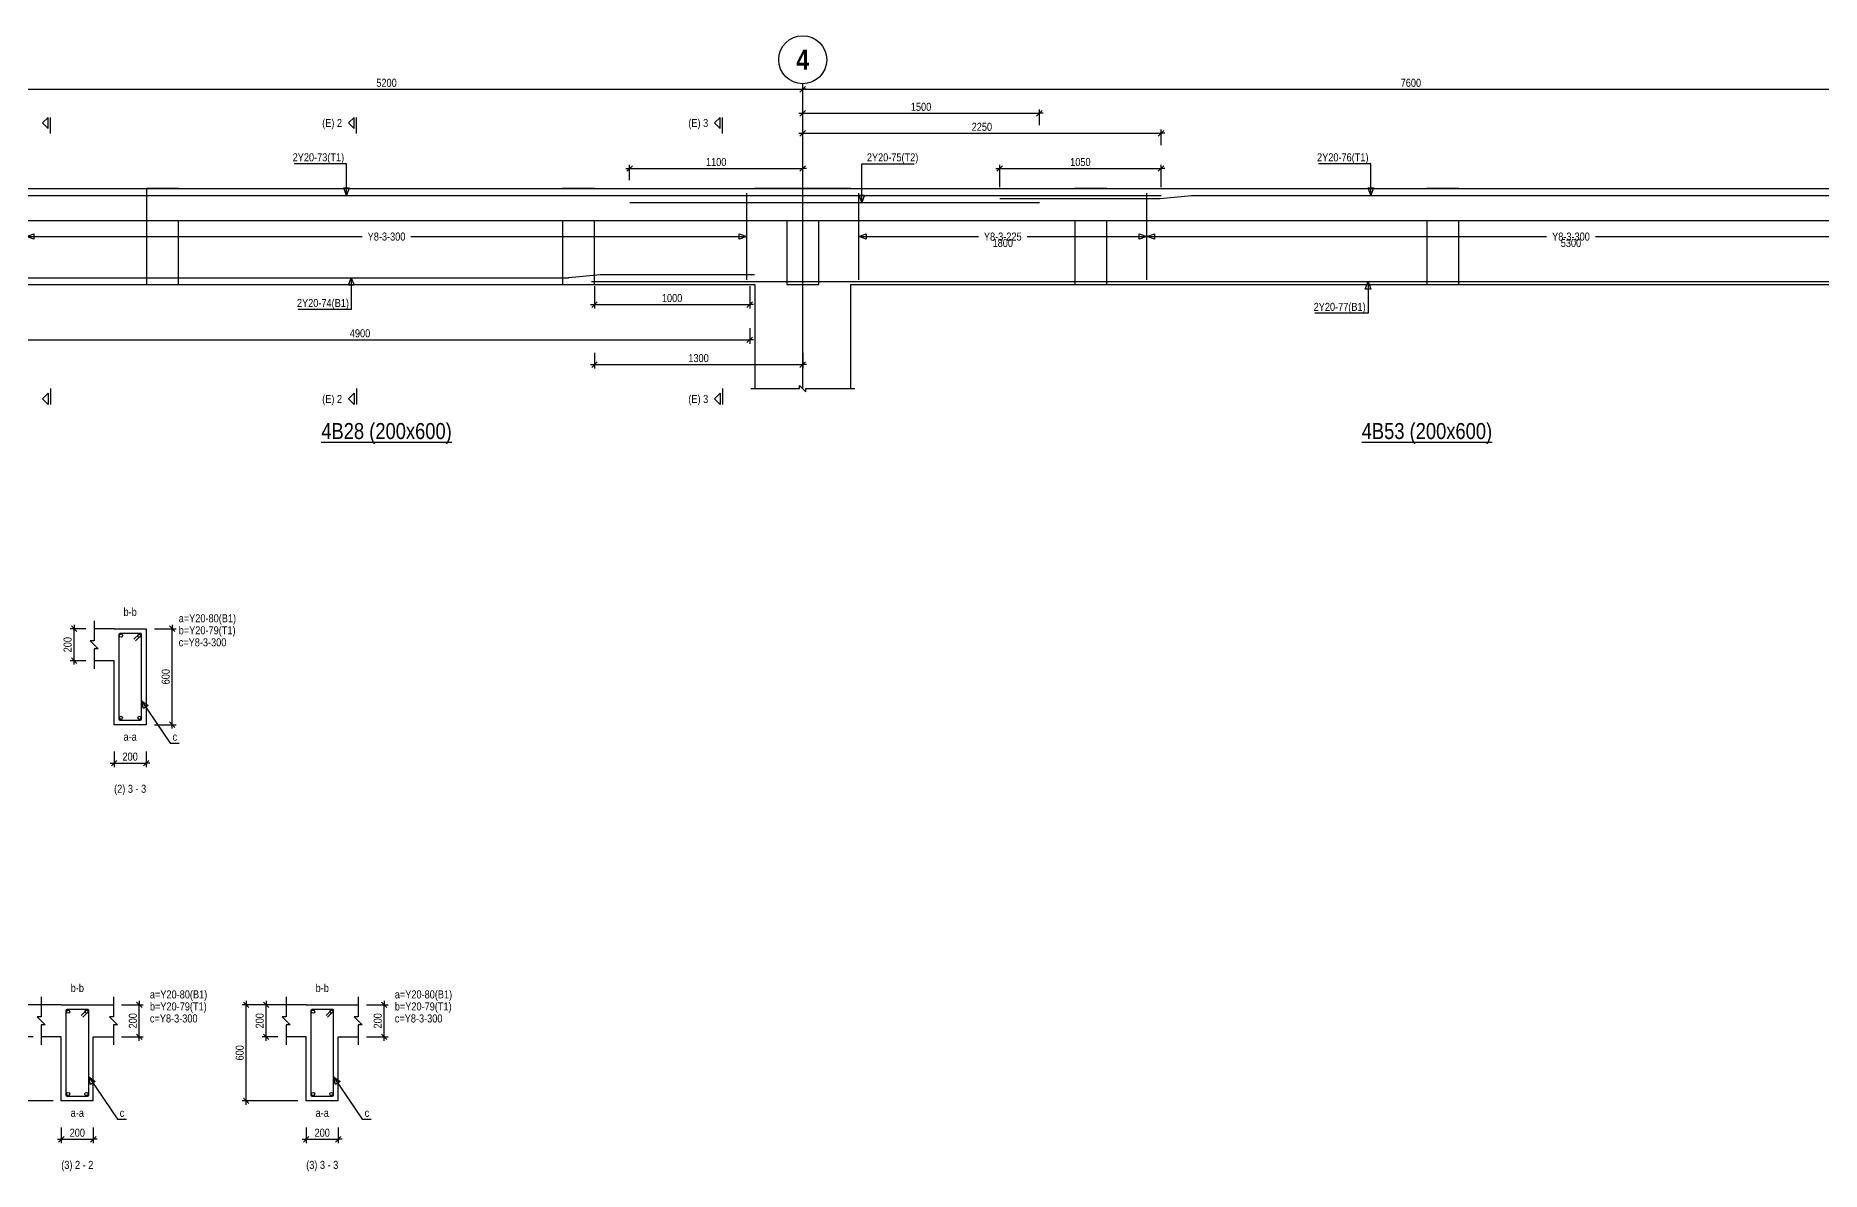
# Model space of a CAD drawing. Extents: x 0 to 206258, y -403073 to 0.
# Drawn here: x 51943 to 74255, y -318554 to -304364 of the extents above; entities that cross this region are included whole.
import ezdxf
from ezdxf.enums import TextEntityAlignment as Align
from ezdxf.lldxf.tags import DXFTag

# ---------------------------------------------------------------- set-up
doc = ezdxf.new("R2010")
doc.units = 0
doc.header["$LTSCALE"] = 1000
for name, color, linetype in [('Axis Circle(Dir 2)', 150, 'Continuous'), ('Axis Label(Dir 1)', 7, 'Continuous'), ('Axis Line(Dir 2)', 150, 'CENTER2'), ('Break Line', 5, 'Continuous'), ('Dimension Line', 5, 'Continuous'), ('Dimension Text', 5, 'Continuous'), ('Front Elevation Line', 40, 'Continuous'), ('Leader Line', 5, 'Continuous'), ('Link Line', 3, 'Continuous'), ('Rebar Label', 6, 'Continuous'), ('Rebar Line', 7, 'Continuous'), ('Section Label', 1, 'Continuous'), ('Section Line', 1, 'Continuous'), ('Top Rebar Label', 6, 'Continuous'), ('Top Rebar Line', 7, 'Continuous')]:
    doc.layers.add(name, color=color, linetype=linetype)
for name, color, linetype, true_color in [('Back Elevation Line', 191, 'HIDDEN2', 0xd4aaff), ('Beam Label(D)', 94, 'Continuous', 0x008100), ('Beam Line(D)', 112, 'Continuous', 0x00bd5e), ('Link Label', 94, 'Continuous', 0x008100)]:
    doc.layers.add(name, color=color, linetype=linetype, true_color=true_color)
doc.styles.add('Axis Label(Dir 1)', font='ARIALNB.TTF', dxfattribs={"height": 250})
doc.styles.add('Beam Label(D)', font='ARIALN.TTF', dxfattribs={"height": 200})
doc.styles.add('Dimension Text', font='ARIALN.TTF', dxfattribs={"height": 100})
doc.styles.add('Link Label', font='ARIALN.TTF', dxfattribs={"height": 100})
doc.styles.add('Rebar Label', font='ARIALN.TTF', dxfattribs={"height": 100})
doc.styles.add('Section Label', font='ARIALN.TTF', dxfattribs={"height": 100})
doc.styles.add('Top Rebar Label', font='ARIALN.TTF', dxfattribs={"height": 100})
tags = doc.linetypes.add('CENTER2', pattern=[1.125, 0.75, -0.125, 0.125, -0.125]).pattern_tags.tags
tags[10:11] = [DXFTag(74, 4), DXFTag(75, 0), DXFTag(340, '0'), DXFTag(46, 0.0), DXFTag(50, 0.0), DXFTag(44, 0.0), DXFTag(45, 0.0)]
tags[8:9] = [DXFTag(74, 4), DXFTag(75, 0), DXFTag(340, '0'), DXFTag(46, 0.0), DXFTag(50, 0.0), DXFTag(44, 0.0), DXFTag(45, 0.0)]
tags[6:7] = [DXFTag(74, 4), DXFTag(75, 0), DXFTag(340, '0'), DXFTag(46, 0.0), DXFTag(50, 0.0), DXFTag(44, 0.0), DXFTag(45, 0.0)]
tags[4:5] = [DXFTag(74, 4), DXFTag(75, 0), DXFTag(340, '0'), DXFTag(46, 0.0), DXFTag(50, 0.0), DXFTag(44, 0.0), DXFTag(45, 0.0)]
tags = doc.linetypes.add('HIDDEN2', pattern=[0.1875, 0.125, -0.0625]).pattern_tags.tags
tags[6:7] = [DXFTag(74, 4), DXFTag(75, 0), DXFTag(340, '0'), DXFTag(46, 0.0), DXFTag(50, 0.0), DXFTag(44, 0.0), DXFTag(45, 0.0)]
tags[4:5] = [DXFTag(74, 4), DXFTag(75, 0), DXFTag(340, '0'), DXFTag(46, 0.0), DXFTag(50, 0.0), DXFTag(44, 0.0), DXFTag(45, 0.0)]
doc.dimstyles.new('BEAM', dxfattribs={"dimtxt": 100, "dimasz": 30, "dimexe": 48.3, "dimexo": 103.5, "dimgap": 30, "dimtad": 1, "dimtoh": 1, "dimdec": 1, "dimlfac": 0.5, "dimdsep": 46, "dimtxsty": 'Dimension Text', "dimblk": 'PCDIM_TICK', "dimcen": 0.09, "dimclrd": 5, "dimclre": 5, "dimclrt": 5, "dimadec": 1, "dimazin": 0, "dimtp": 1, "dimtm": 1, "dimtfac": 1, "dimtdec": 4, "dimtofl": 0, "dimtmove": 0, "dimatfit": 3, "dimfxl": 1, "dimtolj": 1, "dimtzin": 0, "dimarcsym": 0})

# ---------------------------------------------------------------- blocks, each defined once
blk = doc.blocks.new('PCDIM_TICK')
at = {"layer": 'Dimension Line', "color": 0, "transparency": 33554687}
for p, q in [((1.15, 1.15), (-1.15, -1.15)), ((1.61, 0), (0, 0))]:
    blk.add_line(p, q, dxfattribs=at)
blk = doc.blocks.new('*U3784')
at = {"layer": 'Dimension Line', "color": 5, "true_color": 0x0000ff, "transparency": 16777216}
for p, q in [((58925, -307492), (58925, -307773)), ((60865, -307492), (60865, -307773)), ((58925, -307724), (60865, -307724))]:
    blk.add_line(p, q, dxfattribs=at)
at = {"layer": 'Dimension Line', "color": 5, "true_color": 0x0000ff, "transparency": 16777216, "xscale": 30, "yscale": 30, "rotation": 180.0000000000004}
blk.add_blockref('PCDIM_TICK', (58925, -307724), dxfattribs=at)
at = {"layer": 'Dimension Line', "color": 5, "true_color": 0x0000ff, "transparency": 16777216, "xscale": 30, "yscale": 30}
blk.add_blockref('PCDIM_TICK', (60865, -307724), dxfattribs=at)
at = {"layer": 'Dimension Line', "color": 5, "true_color": 0x0000ff, "transparency": 16777216, "insert": (59895, -307694), "char_height": 100, "width": 238.4, "attachment_point": 8, "style": 'Dimension Text'}
blk.add_mtext('1000', dxfattribs=at)
blk = doc.blocks.new('*U3785')
at = {"layer": 'Dimension Line', "color": 5, "true_color": 0x0000ff, "transparency": 16777216}
for p, q in [((51127, -308018), (51127, -308213)), ((60865, -308018), (60865, -308213)), ((51127, -308164), (60865, -308164))]:
    blk.add_line(p, q, dxfattribs=at)
at = {"layer": 'Dimension Line', "color": 5, "true_color": 0x0000ff, "transparency": 16777216, "xscale": 30, "yscale": 30, "rotation": 180.0000000000004}
blk.add_blockref('PCDIM_TICK', (51127, -308164), dxfattribs=at)
at = {"layer": 'Dimension Line', "color": 5, "true_color": 0x0000ff, "transparency": 16777216, "xscale": 30, "yscale": 30}
blk.add_blockref('PCDIM_TICK', (60865, -308164), dxfattribs=at)
at = {"layer": 'Dimension Line', "color": 5, "true_color": 0x0000ff, "transparency": 16777216, "insert": (55996, -308134), "char_height": 100, "width": 249.2, "attachment_point": 8, "style": 'Dimension Text'}
blk.add_mtext('4900', dxfattribs=at)
blk = doc.blocks.new('*U3786')
at = {"layer": 'Dimension Line', "color": 5, "true_color": 0x0000ff, "transparency": 16777216}
for p, q in [((59365, -306171), (59365, -305976)), ((59365, -306024), (61527, -306024)), ((61527, -306171), (61527, -305976))]:
    blk.add_line(p, q, dxfattribs=at)
at = {"layer": 'Dimension Line', "color": 5, "true_color": 0x0000ff, "transparency": 16777216, "xscale": 30, "yscale": 30, "rotation": 180.0000000000004}
blk.add_blockref('PCDIM_TICK', (59365, -306024), dxfattribs=at)
at = {"layer": 'Dimension Line', "color": 5, "true_color": 0x0000ff, "transparency": 16777216, "xscale": 30, "yscale": 30}
blk.add_blockref('PCDIM_TICK', (61527, -306024), dxfattribs=at)
at = {"layer": 'Dimension Line', "color": 5, "true_color": 0x0000ff, "transparency": 16777216, "insert": (60446, -305994), "char_height": 100, "width": 238.4, "attachment_point": 8, "style": 'Dimension Text'}
blk.add_mtext('1100', dxfattribs=at)
blk = doc.blocks.new('*U3787')
at = {"layer": 'Dimension Line', "color": 5, "true_color": 0x0000ff, "transparency": 16777216}
for p, q in [((58925, -308328), (58925, -308523)), ((61527, -308328), (61527, -308523)), ((58925, -308474), (61527, -308474))]:
    blk.add_line(p, q, dxfattribs=at)
at = {"layer": 'Dimension Line', "color": 5, "true_color": 0x0000ff, "transparency": 16777216, "xscale": 30, "yscale": 30, "rotation": 180.0000000000004}
blk.add_blockref('PCDIM_TICK', (58925, -308474), dxfattribs=at)
at = {"layer": 'Dimension Line', "color": 5, "true_color": 0x0000ff, "transparency": 16777216, "xscale": 30, "yscale": 30}
blk.add_blockref('PCDIM_TICK', (61527, -308474), dxfattribs=at)
at = {"layer": 'Dimension Line', "color": 5, "true_color": 0x0000ff, "transparency": 16777216, "insert": (60226, -308444), "char_height": 100, "width": 238.4, "attachment_point": 8, "style": 'Dimension Text'}
blk.add_mtext('1300', dxfattribs=at)
blk = doc.blocks.new('*U3790')
at = {"layer": 'Dimension Line', "color": 5, "true_color": 0x0000ff, "transparency": 16777216}
for p, q in [((51127, -305181), (51127, -304986)), ((61527, -305181), (61527, -304986)), ((51127, -305034), (61527, -305034))]:
    blk.add_line(p, q, dxfattribs=at)
at = {"layer": 'Dimension Line', "color": 5, "true_color": 0x0000ff, "transparency": 16777216, "xscale": 30, "yscale": 30, "rotation": 180.0000000000004}
blk.add_blockref('PCDIM_TICK', (51127, -305034), dxfattribs=at)
at = {"layer": 'Dimension Line', "color": 5, "true_color": 0x0000ff, "transparency": 16777216, "xscale": 30, "yscale": 30}
blk.add_blockref('PCDIM_TICK', (61527, -305034), dxfattribs=at)
at = {"layer": 'Dimension Line', "color": 5, "true_color": 0x0000ff, "transparency": 16777216, "insert": (56327, -305004), "char_height": 100, "width": 245.98, "attachment_point": 8, "style": 'Dimension Text'}
blk.add_mtext('5200', dxfattribs=at)
blk = doc.blocks.new('*U3802')
at = {"layer": 'Dimension Line', "color": 5, "true_color": 0x0000ff, "transparency": 16777216}
for p, q in [((63989, -306257), (63989, -305976)), ((63989, -306024), (66005, -306024)), ((66005, -306257), (66005, -305976))]:
    blk.add_line(p, q, dxfattribs=at)
at = {"layer": 'Dimension Line', "color": 5, "true_color": 0x0000ff, "transparency": 16777216, "xscale": 30, "yscale": 30, "rotation": 180.0000000000004}
blk.add_blockref('PCDIM_TICK', (63989, -306024), dxfattribs=at)
at = {"layer": 'Dimension Line', "color": 5, "true_color": 0x0000ff, "transparency": 16777216, "xscale": 30, "yscale": 30}
blk.add_blockref('PCDIM_TICK', (66005, -306024), dxfattribs=at)
at = {"layer": 'Dimension Line', "color": 5, "true_color": 0x0000ff, "transparency": 16777216, "insert": (64997, -305994), "char_height": 100, "width": 238.4, "attachment_point": 8, "style": 'Dimension Text'}
blk.add_mtext('1050', dxfattribs=at)
blk = doc.blocks.new('*U3803')
at = {"layer": 'Dimension Line', "color": 5, "true_color": 0x0000ff, "transparency": 16777216}
for p, q in [((61527, -305731), (61527, -305536)), ((61527, -305584), (66005, -305584)), ((66005, -305731), (66005, -305536))]:
    blk.add_line(p, q, dxfattribs=at)
at = {"layer": 'Dimension Line', "color": 5, "true_color": 0x0000ff, "transparency": 16777216, "xscale": 30, "yscale": 30, "rotation": 180.0000000000004}
blk.add_blockref('PCDIM_TICK', (61527, -305584), dxfattribs=at)
at = {"layer": 'Dimension Line', "color": 5, "true_color": 0x0000ff, "transparency": 16777216, "xscale": 30, "yscale": 30}
blk.add_blockref('PCDIM_TICK', (66005, -305584), dxfattribs=at)
at = {"layer": 'Dimension Line', "color": 5, "true_color": 0x0000ff, "transparency": 16777216, "insert": (63766, -305554), "char_height": 100, "width": 247.25, "attachment_point": 8, "style": 'Dimension Text'}
blk.add_mtext('2250', dxfattribs=at)
blk = doc.blocks.new('*U3804')
at = {"layer": 'Dimension Line', "color": 5, "true_color": 0x0000ff, "transparency": 16777216}
for p, q in [((61527, -305481), (61527, -305286)), ((61527, -305334), (64485, -305334)), ((64485, -305481), (64485, -305286))]:
    blk.add_line(p, q, dxfattribs=at)
at = {"layer": 'Dimension Line', "color": 5, "true_color": 0x0000ff, "transparency": 16777216, "xscale": 30, "yscale": 30, "rotation": 180.0000000000004}
blk.add_blockref('PCDIM_TICK', (61527, -305334), dxfattribs=at)
at = {"layer": 'Dimension Line', "color": 5, "true_color": 0x0000ff, "transparency": 16777216, "xscale": 30, "yscale": 30}
blk.add_blockref('PCDIM_TICK', (64485, -305334), dxfattribs=at)
at = {"layer": 'Dimension Line', "color": 5, "true_color": 0x0000ff, "transparency": 16777216, "insert": (63006, -305304), "char_height": 100, "width": 238.4, "attachment_point": 8, "style": 'Dimension Text'}
blk.add_mtext('1500', dxfattribs=at)
blk = doc.blocks.new('*U3807')
at = {"layer": 'Dimension Line', "color": 5, "true_color": 0x0000ff, "transparency": 16777216}
for p, q in [((61527, -305181), (61527, -304986)), ((76727, -305181), (76727, -304986)), ((61527, -305034), (76727, -305034))]:
    blk.add_line(p, q, dxfattribs=at)
at = {"layer": 'Dimension Line', "color": 5, "true_color": 0x0000ff, "transparency": 16777216, "xscale": 30, "yscale": 30, "rotation": 180.0000000000004}
blk.add_blockref('PCDIM_TICK', (61527, -305034), dxfattribs=at)
at = {"layer": 'Dimension Line', "color": 5, "true_color": 0x0000ff, "transparency": 16777216, "xscale": 30, "yscale": 30}
blk.add_blockref('PCDIM_TICK', (76727, -305034), dxfattribs=at)
at = {"layer": 'Dimension Line', "color": 5, "true_color": 0x0000ff, "transparency": 16777216, "insert": (69127, -305004), "char_height": 100, "width": 245.31, "attachment_point": 8, "style": 'Dimension Text'}
blk.add_mtext('7600', dxfattribs=at)
blk = doc.blocks.new('*U3853')
at = {"layer": 'Dimension Line', "color": 5, "true_color": 0x0000ff, "transparency": 16777216}
for p, q in [((53427, -311774), (53697, -311774)), ((53648, -312974), (53648, -311774)), ((53427, -312974), (53697, -312974))]:
    blk.add_line(p, q, dxfattribs=at)
at = {"layer": 'Dimension Line', "color": 5, "true_color": 0x0000ff, "transparency": 16777216, "xscale": 30, "yscale": 30}
for p, rotation in [((53648, -311774), 89.99999999999447), ((53648, -312974), 269.9999999999834)]:
    blk.add_blockref('PCDIM_TICK', p, dxfattribs=dict(at, rotation=rotation))
at = {"layer": 'Dimension Line', "color": 5, "true_color": 0x0000ff, "transparency": 16777216, "insert": (53618, -312374), "char_height": 100, "width": 181.97, "attachment_point": 8, "rotation": 90, "style": 'Dimension Text'}
blk.add_mtext('600', dxfattribs=at)
blk = doc.blocks.new('*U3854')
at = {"layer": 'Dimension Line', "color": 5, "true_color": 0x0000ff, "transparency": 16777216}
for p, q in [((52570, -311774), (52375, -311774)), ((52423, -312174), (52423, -311774)), ((52570, -312174), (52375, -312174))]:
    blk.add_line(p, q, dxfattribs=at)
at = {"layer": 'Dimension Line', "color": 5, "true_color": 0x0000ff, "transparency": 16777216, "xscale": 30, "yscale": 30}
for p, rotation in [((52423, -311774), 89.99999999999447), ((52423, -312174), 269.9999999999834)]:
    blk.add_blockref('PCDIM_TICK', p, dxfattribs=dict(at, rotation=rotation))
at = {"layer": 'Dimension Line', "color": 5, "true_color": 0x0000ff, "transparency": 16777216, "insert": (52393, -311974), "char_height": 100, "width": 182.77, "attachment_point": 8, "rotation": 90, "style": 'Dimension Text'}
blk.add_mtext('200', dxfattribs=at)
blk = doc.blocks.new('*U3855')
at = {"layer": 'Dimension Line', "color": 5, "true_color": 0x0000ff, "transparency": 16777216}
for p, q in [((52923, -313308), (52923, -313503)), ((52923, -313454), (53323, -313454)), ((53323, -313308), (53323, -313503))]:
    blk.add_line(p, q, dxfattribs=at)
at = {"layer": 'Dimension Line', "color": 5, "true_color": 0x0000ff, "transparency": 16777216, "xscale": 30, "yscale": 30, "rotation": 180.0000000000004}
blk.add_blockref('PCDIM_TICK', (52923, -313454), dxfattribs=at)
at = {"layer": 'Dimension Line', "color": 5, "true_color": 0x0000ff, "transparency": 16777216, "xscale": 30, "yscale": 30}
blk.add_blockref('PCDIM_TICK', (53323, -313454), dxfattribs=at)
at = {"layer": 'Dimension Line', "color": 5, "true_color": 0x0000ff, "transparency": 16777216, "insert": (53123, -313424), "char_height": 100, "width": 182.77, "attachment_point": 8, "style": 'Dimension Text'}
blk.add_mtext('200', dxfattribs=at)
blk = doc.blocks.new('*U3893')
at = {"layer": 'Dimension Line', "color": 5, "true_color": 0x0000ff, "transparency": 16777216}
for p, q in [((53017, -316474), (53287, -316474)), ((53238, -316874), (53238, -316474)), ((53017, -316874), (53287, -316874))]:
    blk.add_line(p, q, dxfattribs=at)
at = {"layer": 'Dimension Line', "color": 5, "true_color": 0x0000ff, "transparency": 16777216, "xscale": 30, "yscale": 30}
for p, rotation in [((53238, -316474), 89.99999999999447), ((53238, -316874), 269.9999999999834)]:
    blk.add_blockref('PCDIM_TICK', p, dxfattribs=dict(at, rotation=rotation))
at = {"layer": 'Dimension Line', "color": 5, "true_color": 0x0000ff, "transparency": 16777216, "insert": (53208, -316674), "char_height": 100, "width": 182.77, "attachment_point": 8, "rotation": 90, "style": 'Dimension Text'}
blk.add_mtext('200', dxfattribs=at)
blk = doc.blocks.new('*U3894')
at = {"layer": 'Dimension Line', "color": 5, "true_color": 0x0000ff, "transparency": 16777216}
for p, q in [((51910, -316474), (51715, -316474)), ((51763, -316874), (51763, -316474)), ((51910, -316874), (51715, -316874))]:
    blk.add_line(p, q, dxfattribs=at)
at = {"layer": 'Dimension Line', "color": 5, "true_color": 0x0000ff, "transparency": 16777216, "xscale": 30, "yscale": 30}
for p, rotation in [((51763, -316474), 89.99999999999447), ((51763, -316874), 269.9999999999834)]:
    blk.add_blockref('PCDIM_TICK', p, dxfattribs=dict(at, rotation=rotation))
at = {"layer": 'Dimension Line', "color": 5, "true_color": 0x0000ff, "transparency": 16777216, "insert": (51733, -316674), "char_height": 100, "width": 182.77, "attachment_point": 8, "rotation": 90, "style": 'Dimension Text'}
blk.add_mtext('200', dxfattribs=at)
blk = doc.blocks.new('*U3895')
at = {"layer": 'Dimension Line', "color": 5, "true_color": 0x0000ff, "transparency": 16777216}
for p, q in [((52160, -316474), (51465, -316474)), ((51513, -317674), (51513, -316474)), ((52160, -317674), (51465, -317674))]:
    blk.add_line(p, q, dxfattribs=at)
at = {"layer": 'Dimension Line', "color": 5, "true_color": 0x0000ff, "transparency": 16777216, "xscale": 30, "yscale": 30}
for p, rotation in [((51513, -316474), 89.99999999999447), ((51513, -317674), 269.9999999999834)]:
    blk.add_blockref('PCDIM_TICK', p, dxfattribs=dict(at, rotation=rotation))
at = {"layer": 'Dimension Line', "color": 5, "true_color": 0x0000ff, "transparency": 16777216, "insert": (51483, -317074), "char_height": 100, "width": 181.97, "attachment_point": 8, "rotation": 90, "style": 'Dimension Text'}
blk.add_mtext('600', dxfattribs=at)
blk = doc.blocks.new('*U3896')
at = {"layer": 'Dimension Line', "color": 5, "true_color": 0x0000ff, "transparency": 16777216}
for p, q in [((52263, -318008), (52263, -318203)), ((52263, -318154), (52663, -318154)), ((52663, -318008), (52663, -318203))]:
    blk.add_line(p, q, dxfattribs=at)
at = {"layer": 'Dimension Line', "color": 5, "true_color": 0x0000ff, "transparency": 16777216, "xscale": 30, "yscale": 30, "rotation": 180.0000000000004}
blk.add_blockref('PCDIM_TICK', (52263, -318154), dxfattribs=at)
at = {"layer": 'Dimension Line', "color": 5, "true_color": 0x0000ff, "transparency": 16777216, "xscale": 30, "yscale": 30}
blk.add_blockref('PCDIM_TICK', (52663, -318154), dxfattribs=at)
at = {"layer": 'Dimension Line', "color": 5, "true_color": 0x0000ff, "transparency": 16777216, "insert": (52463, -318124), "char_height": 100, "width": 182.77, "attachment_point": 8, "style": 'Dimension Text'}
blk.add_mtext('200', dxfattribs=at)
blk = doc.blocks.new('*U3897')
at = {"layer": 'Dimension Line', "color": 5, "true_color": 0x0000ff, "transparency": 16777216}
for p, q in [((56077, -316474), (56347, -316474)), ((56298, -316874), (56298, -316474)), ((56077, -316874), (56347, -316874))]:
    blk.add_line(p, q, dxfattribs=at)
at = {"layer": 'Dimension Line', "color": 5, "true_color": 0x0000ff, "transparency": 16777216, "xscale": 30, "yscale": 30}
for p, rotation in [((56298, -316474), 89.99999999999447), ((56298, -316874), 269.9999999999834)]:
    blk.add_blockref('PCDIM_TICK', p, dxfattribs=dict(at, rotation=rotation))
at = {"layer": 'Dimension Line', "color": 5, "true_color": 0x0000ff, "transparency": 16777216, "insert": (56268, -316674), "char_height": 100, "width": 182.77, "attachment_point": 8, "rotation": 90, "style": 'Dimension Text'}
blk.add_mtext('200', dxfattribs=at)
blk = doc.blocks.new('*U3898')
at = {"layer": 'Dimension Line', "color": 5, "true_color": 0x0000ff, "transparency": 16777216}
for p, q in [((54970, -316474), (54775, -316474)), ((54823, -316874), (54823, -316474)), ((54970, -316874), (54775, -316874))]:
    blk.add_line(p, q, dxfattribs=at)
at = {"layer": 'Dimension Line', "color": 5, "true_color": 0x0000ff, "transparency": 16777216, "xscale": 30, "yscale": 30}
for p, rotation in [((54823, -316474), 89.99999999999447), ((54823, -316874), 269.9999999999834)]:
    blk.add_blockref('PCDIM_TICK', p, dxfattribs=dict(at, rotation=rotation))
at = {"layer": 'Dimension Line', "color": 5, "true_color": 0x0000ff, "transparency": 16777216, "insert": (54793, -316674), "char_height": 100, "width": 182.77, "attachment_point": 8, "rotation": 90, "style": 'Dimension Text'}
blk.add_mtext('200', dxfattribs=at)
blk = doc.blocks.new('*U3899')
at = {"layer": 'Dimension Line', "color": 5, "true_color": 0x0000ff, "transparency": 16777216}
for p, q in [((55220, -316474), (54525, -316474)), ((54573, -317674), (54573, -316474)), ((55220, -317674), (54525, -317674))]:
    blk.add_line(p, q, dxfattribs=at)
at = {"layer": 'Dimension Line', "color": 5, "true_color": 0x0000ff, "transparency": 16777216, "xscale": 30, "yscale": 30}
for p, rotation in [((54573, -316474), 89.99999999999447), ((54573, -317674), 269.9999999999834)]:
    blk.add_blockref('PCDIM_TICK', p, dxfattribs=dict(at, rotation=rotation))
at = {"layer": 'Dimension Line', "color": 5, "true_color": 0x0000ff, "transparency": 16777216, "insert": (54543, -317074), "char_height": 100, "width": 181.97, "attachment_point": 8, "rotation": 90, "style": 'Dimension Text'}
blk.add_mtext('600', dxfattribs=at)
blk = doc.blocks.new('*U3900')
at = {"layer": 'Dimension Line', "color": 5, "true_color": 0x0000ff, "transparency": 16777216}
for p, q in [((55323, -318008), (55323, -318203)), ((55323, -318154), (55723, -318154)), ((55723, -318008), (55723, -318203))]:
    blk.add_line(p, q, dxfattribs=at)
at = {"layer": 'Dimension Line', "color": 5, "true_color": 0x0000ff, "transparency": 16777216, "xscale": 30, "yscale": 30, "rotation": 180.0000000000004}
blk.add_blockref('PCDIM_TICK', (55323, -318154), dxfattribs=at)
at = {"layer": 'Dimension Line', "color": 5, "true_color": 0x0000ff, "transparency": 16777216, "xscale": 30, "yscale": 30}
blk.add_blockref('PCDIM_TICK', (55723, -318154), dxfattribs=at)
at = {"layer": 'Dimension Line', "color": 5, "true_color": 0x0000ff, "transparency": 16777216, "insert": (55523, -318124), "char_height": 100, "width": 182.77, "attachment_point": 8, "style": 'Dimension Text'}
blk.add_mtext('200', dxfattribs=at)

msp = doc.modelspace()

# ---------------------------------------------------------------- linework, layer by layer
at = {"layer": 'Axis Circle(Dir 2)', "transparency": 33554687}
msp.add_circle((61527.055, -304664.284), 300, dxfattribs=at)
at = {"layer": 'Axis Line(Dir 2)', "transparency": 33554687}
msp.add_lwpolyline([(61527.055, -308774.284), (61527.055, -304964.284)], dxfattribs=at)
at = {"layer": 'Back Elevation Line', "transparency": 33554687}
for points in [[(53727.055, -306274.284), (53327.055, -306274.284)], [(53327.055, -306274.284), (53327.055, -307474.284)], [(53727.055, -306274.284), (58527.055, -306274.284)], [(58927.055, -306274.284), (58527.055, -306274.284)], [(58927.055, -306274.284), (64927.055, -306274.284)], [(65327.055, -306274.284), (64927.055, -306274.284)], [(65327.055, -306274.284), (76527.055, -306274.284)], [(53727.055, -307474.284), (53727.055, -306674.284)], [(53727.055, -306674.284), (58527.055, -306674.284)], [(58527.055, -306674.284), (58527.055, -307474.284)], [(58927.055, -307474.284), (58927.055, -306674.284)], [(58927.055, -306674.284), (64927.055, -306674.284)], [(64927.055, -306674.284), (64927.055, -307474.284)], [(65327.055, -307474.284), (65327.055, -306674.284)], [(65327.055, -306674.284), (76527.055, -306674.284)], [(53327.055, -307474.284), (53727.055, -307474.284)], [(58527.055, -307474.284), (58927.055, -307474.284)], [(64927.055, -307474.284), (65327.055, -307474.284)]]:
    msp.add_lwpolyline(points, dxfattribs=at)
at = {"layer": 'Beam Line(D)', "transparency": 33554687}
for points in [[(51727.055, -306274.284), (60927.055, -306274.284)], [(62127.055, -306274.284), (60927.055, -306274.284)], [(62127.055, -306274.284), (76527.055, -306274.284)], [(51727.055, -307474.284), (60927.055, -307474.284)], [(60927.055, -307474.284), (60927.055, -308774.284)], [(62127.055, -308774.284), (62127.055, -307474.284)], [(62127.055, -307474.284), (76527.055, -307474.284)], [(52923.442, -311774.284), (53323.442, -311774.284), (53323.442, -312974.284), (52923.442, -312974.284), (52923.442, -312174.284), (52673.442, -312174.284)], [(52923.442, -311774.284), (52673.442, -311774.284)], [(52923.442, -311774.284), (52923.442, -311774.284)], [(52263.203, -316474.284), (52013.203, -316474.284)], [(52263.203, -316474.284), (52663.203, -316474.284)], [(52263.203, -316474.284), (52263.203, -316474.284)], [(52663.203, -316474.284), (52663.203, -316474.284)], [(52663.203, -316474.284), (52913.203, -316474.284)], [(55323.442, -316474.284), (55073.442, -316474.284)], [(55323.442, -316474.284), (55723.442, -316474.284)], [(55323.442, -316474.284), (55323.442, -316474.284)], [(55723.442, -316474.284), (55723.442, -316474.284)], [(55723.442, -316474.284), (55973.442, -316474.284)], [(52663.203, -317674.284), (52263.203, -317674.284), (52263.203, -316874.284), (52013.203, -316874.284)], [(52663.203, -317674.284), (52663.203, -316874.284), (52913.203, -316874.284)], [(55723.442, -317674.284), (55323.442, -317674.284), (55323.442, -316874.284), (55073.442, -316874.284)], [(55723.442, -317674.284), (55723.442, -316874.284), (55973.442, -316874.284)]]:
    msp.add_lwpolyline(points, dxfattribs=at)
at = {"layer": 'Break Line', "transparency": 33554687}
for points in [[(60877.055, -308774.284), (61487.055, -308774.284), (61487.055, -308734.284), (61567.055, -308814.284), (61567.055, -308774.284), (62177.055, -308774.284)], [(52673.442, -311674.284), (52673.442, -311924.284), (52623.442, -311924.284), (52723.442, -312024.284), (52673.442, -312024.284), (52673.442, -312274.284)], [(52013.203, -316374.284), (52013.203, -316624.284), (51963.203, -316624.284), (52063.203, -316724.284), (52013.203, -316724.284), (52013.203, -316974.284)], [(52913.203, -316374.284), (52913.203, -316624.284), (52863.203, -316624.284), (52963.203, -316724.284), (52913.203, -316724.284), (52913.203, -316974.284)], [(55073.442, -316374.284), (55073.442, -316624.284), (55023.442, -316624.284), (55123.442, -316724.284), (55073.442, -316724.284), (55073.442, -316974.284)], [(55973.442, -316374.284), (55973.442, -316624.284), (55923.442, -316624.284), (56023.442, -316724.284), (55973.442, -316724.284), (55973.442, -316974.284)]]:
    msp.add_lwpolyline(points, dxfattribs=at)
at = {"layer": 'Front Elevation Line', "transparency": 33554687}
for points in [[(51327.055, -306274.284), (61327.055, -306274.284)], [(61727.055, -306274.284), (61327.055, -306274.284)], [(61727.055, -306274.284), (69327.055, -306274.284)], [(69727.055, -306274.284), (69327.055, -306274.284)], [(69727.055, -306274.284), (76527.055, -306274.284)], [(51327.055, -306674.284), (61327.055, -306674.284)], [(61327.055, -306674.284), (61327.055, -307474.284)], [(61727.055, -307474.284), (61727.055, -306674.284)], [(61727.055, -306674.284), (69327.055, -306674.284)], [(69327.056, -306674.284), (69327.055, -307474.284)], [(69727.055, -307474.284), (69727.055, -306674.284)], [(69727.055, -306674.284), (76527.055, -306674.284)], [(61327.055, -307474.284), (61727.055, -307474.284)], [(69327.055, -307474.284), (69727.055, -307474.284)]]:
    msp.add_lwpolyline(points, dxfattribs=at)
at = {"layer": 'Leader Line', "transparency": 33554687}
for points in [[(55827.054, -306360.284), (55827.055, -305964.284), (55172.063, -305964.284)], [(62267.055, -306450.284), (62267.055, -305964.284), (62922.046, -305964.284)], [(68627.055, -306360.284), (68627.055, -305964.284), (67972.064, -305964.284)], [(55792.852, -306266.314), (55861.257, -306266.314), (55827.054, -306360.284), (55792.852, -306266.314)], [(68592.853, -306266.314), (68661.257, -306266.314), (68627.055, -306360.284), (68592.853, -306266.314)], [(62232.853, -306356.314), (62301.257, -306356.314), (62267.055, -306450.284), (62232.853, -306356.314)], [(51827.055, -306874.284), (51921.024, -306840.082), (51921.024, -306908.486), (51827.055, -306874.284), (56022.411, -306874.284)], [(56631.699, -306874.284), (60827.055, -306874.284), (60733.085, -306908.486), (60733.085, -306840.082), (60827.055, -306874.284)], [(62227.055, -306874.284), (62321.024, -306840.082), (62321.024, -306908.486), (62227.055, -306874.284), (63722.411, -306874.284)], [(64331.699, -306874.284), (65827.055, -306874.284), (65733.085, -306908.486), (65733.085, -306840.082), (65827.055, -306874.284)], [(65827.055, -306874.284), (65921.024, -306840.082), (65921.024, -306908.486), (65827.055, -306874.284), (70822.41, -306874.284)], [(71431.698, -306874.284), (76427.054, -306874.284), (76333.085, -306908.486), (76333.085, -306840.082), (76427.054, -306874.284)], [(55887.054, -307388.284), (55887.055, -307784.284), (55224.381, -307784.284)], [(55921.257, -307482.253), (55852.852, -307482.253), (55887.054, -307388.284), (55921.257, -307482.253)], [(68591.147, -307436.353), (68591.147, -307832.353), (67928.474, -307832.353)], [(68625.349, -307530.322), (68556.945, -307530.322), (68591.147, -307436.353), (68625.349, -307530.322)], [(53346.383, -312733.009), (53289.698, -312771.298), (53265.442, -312674.284), (53346.383, -312733.009)], [(53265.442, -312674.284), (53623.442, -313204.284), (53736.571, -313204.284)], [(52686.143, -317433.008), (52629.459, -317471.297), (52605.203, -317374.283), (52686.143, -317433.008)], [(52605.203, -317374.283), (52963.203, -317904.284), (53076.332, -317904.284)], [(55746.383, -317433.009), (55689.698, -317471.298), (55665.442, -317374.284), (55746.383, -317433.009)], [(55665.442, -317374.284), (56023.442, -317904.284), (56136.571, -317904.284)]]:
    msp.add_lwpolyline(points, dxfattribs=at)
at = {"layer": 'Link Line', "transparency": 33554687}
for p, q in [((60827.055, -307416.284), (60827.055, -306332.284)), ((62227.055, -307416.284), (62227.055, -306332.284)), ((65827.055, -307416.284), (65827.055, -306332.284))]:
    msp.add_line(p, q, dxfattribs=at)
for points in [[(53190.63, -311926.894), (53261.341, -311856.183, 0.668178638), (53251.442, -311832.284), (52995.442, -311832.284, 0.414213562), (52981.442, -311846.284), (52981.442, -312902.284, 0.414213562), (52995.442, -312916.284), (53251.442, -312916.284, 0.414213562), (53265.442, -312902.284), (53265.442, -311846.284, 0.668178638), (53241.542, -311836.384), (53170.832, -311907.095)], [(52530.392, -316626.894), (52601.103, -316556.183, 0.668178638), (52591.203, -316532.284), (52335.203, -316532.284, 0.414213562), (52321.203, -316546.284), (52321.203, -317602.284, 0.414213562), (52335.203, -317616.284), (52591.203, -317616.284, 0.414213562), (52605.203, -317602.284), (52605.203, -316546.284, 0.668178638), (52581.304, -316536.384), (52510.593, -316607.095)], [(55590.63, -316626.894), (55661.341, -316556.183, 0.668178638), (55651.442, -316532.284), (55395.442, -316532.284, 0.414213562), (55381.442, -316546.284), (55381.442, -317602.284, 0.414213562), (55395.442, -317616.284), (55651.442, -317616.284, 0.414213562), (55665.442, -317602.284), (55665.442, -316546.284, 0.668178638), (55641.542, -316536.384), (55570.832, -316607.095)]]:
    msp.add_lwpolyline(points, format="xyb", dxfattribs=at)
at = {"layer": 'Rebar Line', "transparency": 33554687}
for points in [[(58889.147, -307436.353), (76703.191, -307436.353, 0.414213813), (76813.147, -307326.397), (76813.146, -306400.353)], [(50665.055, -306788.284), (50665.055, -307278.328, 0.414213562), (50775.011, -307388.284), (58595.571, -307388.284, 0.024922321), (58606.512, -307387.738), (58995.598, -307348.829, -0.024922321), (59006.539, -307348.284), (60925.055, -307348.284)]]:
    msp.add_lwpolyline(points, format="xyb", dxfattribs=at)
for centre in [(53009.442, -311860.284), (53237.442, -311860.284), (53009.442, -312888.284), (53237.442, -312888.284), (52349.203, -316560.284), (52577.203, -316560.284), (55409.442, -316560.284), (55637.442, -316560.284), (52349.203, -317588.284), (52577.203, -317588.284), (55409.442, -317588.284), (55637.442, -317588.284)]:
    msp.add_circle(centre, 20, dxfattribs=at)
at = {"layer": 'Section Line', "transparency": 33554687}
for points in [[(52097.055, -305384.284), (52026.344, -305454.994), (52097.055, -305525.705), (52097.055, -305384.284)], [(52127.055, -305584.284), (52127.055, -305384.284)], [(55922.055, -305384.284), (55851.344, -305454.994), (55922.055, -305525.705), (55922.055, -305384.284)], [(55952.055, -305584.284), (55952.055, -305384.284)], [(60497.054, -305384.284), (60426.344, -305454.994), (60497.054, -305525.705), (60497.054, -305384.284)], [(60527.054, -305584.284), (60527.054, -305384.284)], [(52127.055, -308774.284), (52127.055, -308974.284)], [(55952.055, -308774.284), (55952.055, -308974.284)], [(60527.054, -308774.284), (60527.054, -308974.284)], [(52097.055, -308974.284), (52097.055, -308974.284), (52026.344, -308903.573), (52097.055, -308832.862), (52097.055, -308974.284)], [(55922.055, -308974.284), (55922.055, -308974.284), (55851.344, -308903.573), (55922.055, -308832.862), (55922.055, -308974.284)], [(60497.054, -308974.284), (60497.054, -308974.284), (60426.344, -308903.573), (60497.054, -308832.862), (60497.054, -308974.284)]]:
    msp.add_lwpolyline(points, dxfattribs=at)
at = {"layer": 'Top Rebar Line', "transparency": 33554687}
for points in [[(50605.055, -306960.284), (50605.055, -306470.239, -0.414213562), (50715.011, -306360.284), (66005.055, -306360.284)], [(63989.055, -306400.284), (65983.571, -306400.284, 0.024922321), (65994.512, -306399.738), (66383.598, -306360.829, -0.024922321), (66394.539, -306360.284), (76739.099, -306360.284, -0.414213562), (76849.055, -306470.239), (76849.055, -307396.284)]]:
    msp.add_lwpolyline(points, format="xyb", dxfattribs=at)
msp.add_lwpolyline([(59365.055, -306450.284), (64485.055, -306450.284)], dxfattribs=at)

# ---------------------------------------------------------------- texts
at = {"layer": 'Axis Label(Dir 1)', "transparency": 33554687, "style": 'Axis Label(Dir 1)'}
msp.add_text('4', height=250, dxfattribs=at).set_placement((61527.055, -304664.284), align=Align.MIDDLE_CENTER)
at = {"layer": 'Beam Label(D)', "transparency": 33554687, "style": 'Beam Label(D)'}
for s, p in [('%%U4B28 (200x600)', (56327.055, -309204.284)), ('%%U4B53 (200x600)', (69327.055, -309204.284))]:
    msp.add_text(s, height=200, dxfattribs=at).set_placement(p, align=Align.TOP_CENTER)
at = {"layer": 'Dimension Text', "transparency": 33554687, "style": 'Dimension Text'}
for s, p in [('1800', (64027.055, -306904.284)), ('5300', (71127.054, -306904.284))]:
    msp.add_text(s, height=100, dxfattribs=at).set_placement(p, align=Align.TOP_CENTER)
at = {"layer": 'Link Label', "transparency": 33554687, "style": 'Link Label'}
for s, p in [('Y8-3-300', (56327.055, -306874.284)), ('Y8-3-225', (64027.055, -306874.284)), ('Y8-3-300', (71127.054, -306874.284))]:
    msp.add_text(s, height=100, dxfattribs=at).set_placement(p, align=Align.MIDDLE_CENTER)
for s, p in [(' c=Y8-3-300', (53698.442, -311994.284)), ('c', (53653.442, -313174.284)), (' c=Y8-3-300', (53338.203, -316694.284)), (' c=Y8-3-300', (56398.442, -316694.284)), ('c', (52993.203, -317874.284)), ('c', (56053.442, -317874.284))]:
    msp.add_text(s, height=100, dxfattribs=at).set_placement(p)
at = {"layer": 'Rebar Label', "transparency": 33554687, "style": 'Rebar Label'}
for s, p in [(' 2Y20-74(B1)', (55857.055, -307754.284)), (' 2Y20-77(B1)', (68561.147, -307802.353))]:
    msp.add_text(s, height=100, dxfattribs=at).set_placement(p, align=Align.RIGHT)
for s, p in [('b-b', (53123.442, -311644.284)), ('a-a', (53123.442, -313204.284)), ('b-b', (52463.203, -316344.284)), ('b-b', (55523.442, -316344.284)), ('a-a', (52463.203, -317904.284)), ('a-a', (55523.442, -317904.284))]:
    msp.add_text(s, height=100, dxfattribs=at).set_placement(p, align=Align.BOTTOM_CENTER)
for p in [(53698.442, -311694.284), (53338.203, -316394.284), (56398.442, -316394.284)]:
    msp.add_text(' a=Y20-80(B1)', height=100, dxfattribs=at).set_placement(p)
at = {"layer": 'Section Label', "transparency": 33554687, "style": 'Section Label'}
for s, p in [('(E) 2', (55771.344, -305454.994)), ('(E) 3', (60346.344, -305454.994)), ('(E) 2', (55771.344, -308903.573)), ('(E) 3', (60346.344, -308903.573))]:
    msp.add_text(s, height=100, dxfattribs=at).set_placement(p, align=Align.MIDDLE_RIGHT)
for s, p in [('(2) 3 - 3', (53123.442, -313854.284)), ('(3) 2 - 2', (52463.203, -318554.284)), ('(3) 3 - 3', (55523.442, -318554.284))]:
    msp.add_text(s, height=100, dxfattribs=at).set_placement(p, align=Align.BOTTOM_CENTER)
at = {"layer": 'Top Rebar Label', "transparency": 33554687, "style": 'Top Rebar Label'}
for s, p in [(' 2Y20-73(T1)', (55797.055, -305934.284)), (' 2Y20-76(T1)', (68597.055, -305934.284))]:
    msp.add_text(s, height=100, dxfattribs=at).set_placement(p, align=Align.RIGHT)
for s, p in [(' 2Y20-75(T2)', (62297.055, -305934.284)), (' b=Y20-79(T1)', (53698.442, -311844.284)), (' b=Y20-79(T1)', (53338.203, -316544.284)), (' b=Y20-79(T1)', (56398.442, -316544.284))]:
    msp.add_text(s, height=100, dxfattribs=at).set_placement(p)

# ---------------------------------------------------------------- dimensions: what is measured, and where the dimension line sits
at = {"layer": 'Dimension Line', "transparency": 33554687}
for base, p1, p2, text, picture, middle in [((56327.055, -305034.284), (51127.055, -305284.284), (61527.055, -305284.284), '5200', '*U3790', (56327.055, -305034.284)), ((69127.055, -305034.284), (61527.055, -305284.284), (76727.055, -305284.284), '7600', '*U3807', (69127.055, -305034.284)), ((63006.055, -305334.284), (61527.054, -305584.284), (64485.055, -305584.284), '1500', '*U3804', (63006.055, -305334.284)), ((63766.055, -305584.284), (61527.054, -305834.284), (66005.055, -305834.284), '2250', '*U3803', (63766.055, -305584.284)), ((60446.055, -306024.284), (59365.055, -306274.284), (61527.054, -306274.284), '1100', '*U3786', (60446.055, -306024.284)), ((64997.055, -306024.284), (63989.055, -306360.284), (66005.055, -306360.284), '1050', '*U3802', (64997.055, -306024.284)), ((59895.055, -307724.284), (58925.055, -307388.284), (60865.055, -307388.284), '1000', '*U3784', (59895.055, -307724.284)), ((55996.055, -308164.284), (51127.055, -307914.284), (60865.055, -307914.284), '4900', '*U3785', (55996.055, -308164.284)), ((60226.055, -308474.284), (58925.055, -308224.284), (61527.054, -308224.284), '1300', '*U3787', (60226.055, -308474.284)), ((53123.442, -313454.284), (52923.442, -313204.284), (53323.442, -313204.284), '200', '*U3855', (53123.442, -313454.284)), ((52463.203, -318154.284), (52263.203, -317904.284), (52663.203, -317904.284), '200', '*U3896', (52463.203, -318154.284)), ((55523.442, -318154.284), (55323.442, -317904.284), (55723.442, -317904.284), '200', '*U3900', (55523.442, -318154.284))]:
    dim = msp.add_linear_dim(base=base, p1=p1, p2=p2, text=text, dimstyle='BEAM', override={"dimscale": 1, "dimtxt": 100, "dimasz": 30, "dimexe": 48.3, "dimexo": 103.5, "dimgap": 30, "dimtad": 1, "dimtih": 0, "dimdec": 1, "dimlfac": 0.5, "dimzin": 8, "dimlunit": 2, "dimpost": '', "dimtxsty": 'Dimension Text', "dimblk": 'PCDIM_TICK', "dimse1": 0, "dimse2": 0, "dimsd2": 0, "dimclrd": 5, "dimclre": 5, "dimclrt": 5, "dimaunit": 0, "dimadec": 1, "dimazin": 0, "dimtol": 0, "dimtp": 1, "dimtm": 1, "dimtmove": 0}, dxfattribs=at)
    dim.commit()
    dim.dimension.update_dxf_attribs({"geometry": picture, "text_midpoint": middle})
for base, p1, p2, text, picture, middle in [((52423.442, -311974.284), (52673.442, -312174.284), (52673.442, -311774.284), '200', '*U3854', (52423.442, -311974.284)), ((53648.442, -312374.284), (53323.442, -312974.284), (53323.442, -311774.284), '600', '*U3853', (53648.442, -312374.284)), ((51513.203, -317074.284), (52263.203, -317674.284), (52263.203, -316474.284), '600', '*U3895', (51513.203, -317074.284)), ((51763.203, -316674.284), (52013.203, -316874.284), (52013.203, -316474.284), '200', '*U3894', (51763.203, -316674.284)), ((53238.203, -316674.284), (52913.203, -316874.284), (52913.203, -316474.284), '200', '*U3893', (53238.203, -316674.284)), ((54573.442, -317074.284), (55323.442, -317674.284), (55323.442, -316474.284), '600', '*U3899', (54573.442, -317074.284)), ((54823.442, -316674.284), (55073.442, -316874.284), (55073.442, -316474.284), '200', '*U3898', (54823.442, -316674.284)), ((56298.442, -316674.284), (55973.442, -316874.284), (55973.442, -316474.284), '200', '*U3897', (56298.442, -316674.284))]:
    dim = msp.add_linear_dim(base=base, p1=p1, p2=p2, angle=90, text=text, dimstyle='BEAM', override={"dimscale": 1, "dimtxt": 100, "dimasz": 30, "dimexe": 48.3, "dimexo": 103.5, "dimgap": 30, "dimtad": 1, "dimtih": 0, "dimdec": 1, "dimlfac": 0.5, "dimzin": 8, "dimlunit": 2, "dimpost": '', "dimtxsty": 'Dimension Text', "dimblk": 'PCDIM_TICK', "dimse1": 0, "dimse2": 0, "dimsd2": 0, "dimclrd": 5, "dimclre": 5, "dimclrt": 5, "dimaunit": 0, "dimadec": 1, "dimazin": 0, "dimtol": 0, "dimtp": 1, "dimtm": 1, "dimtmove": 0}, dxfattribs=at)
    dim.commit()
    dim.dimension.update_dxf_attribs({"geometry": picture, "text_midpoint": middle})

doc.saveas('drawing.dxf')
